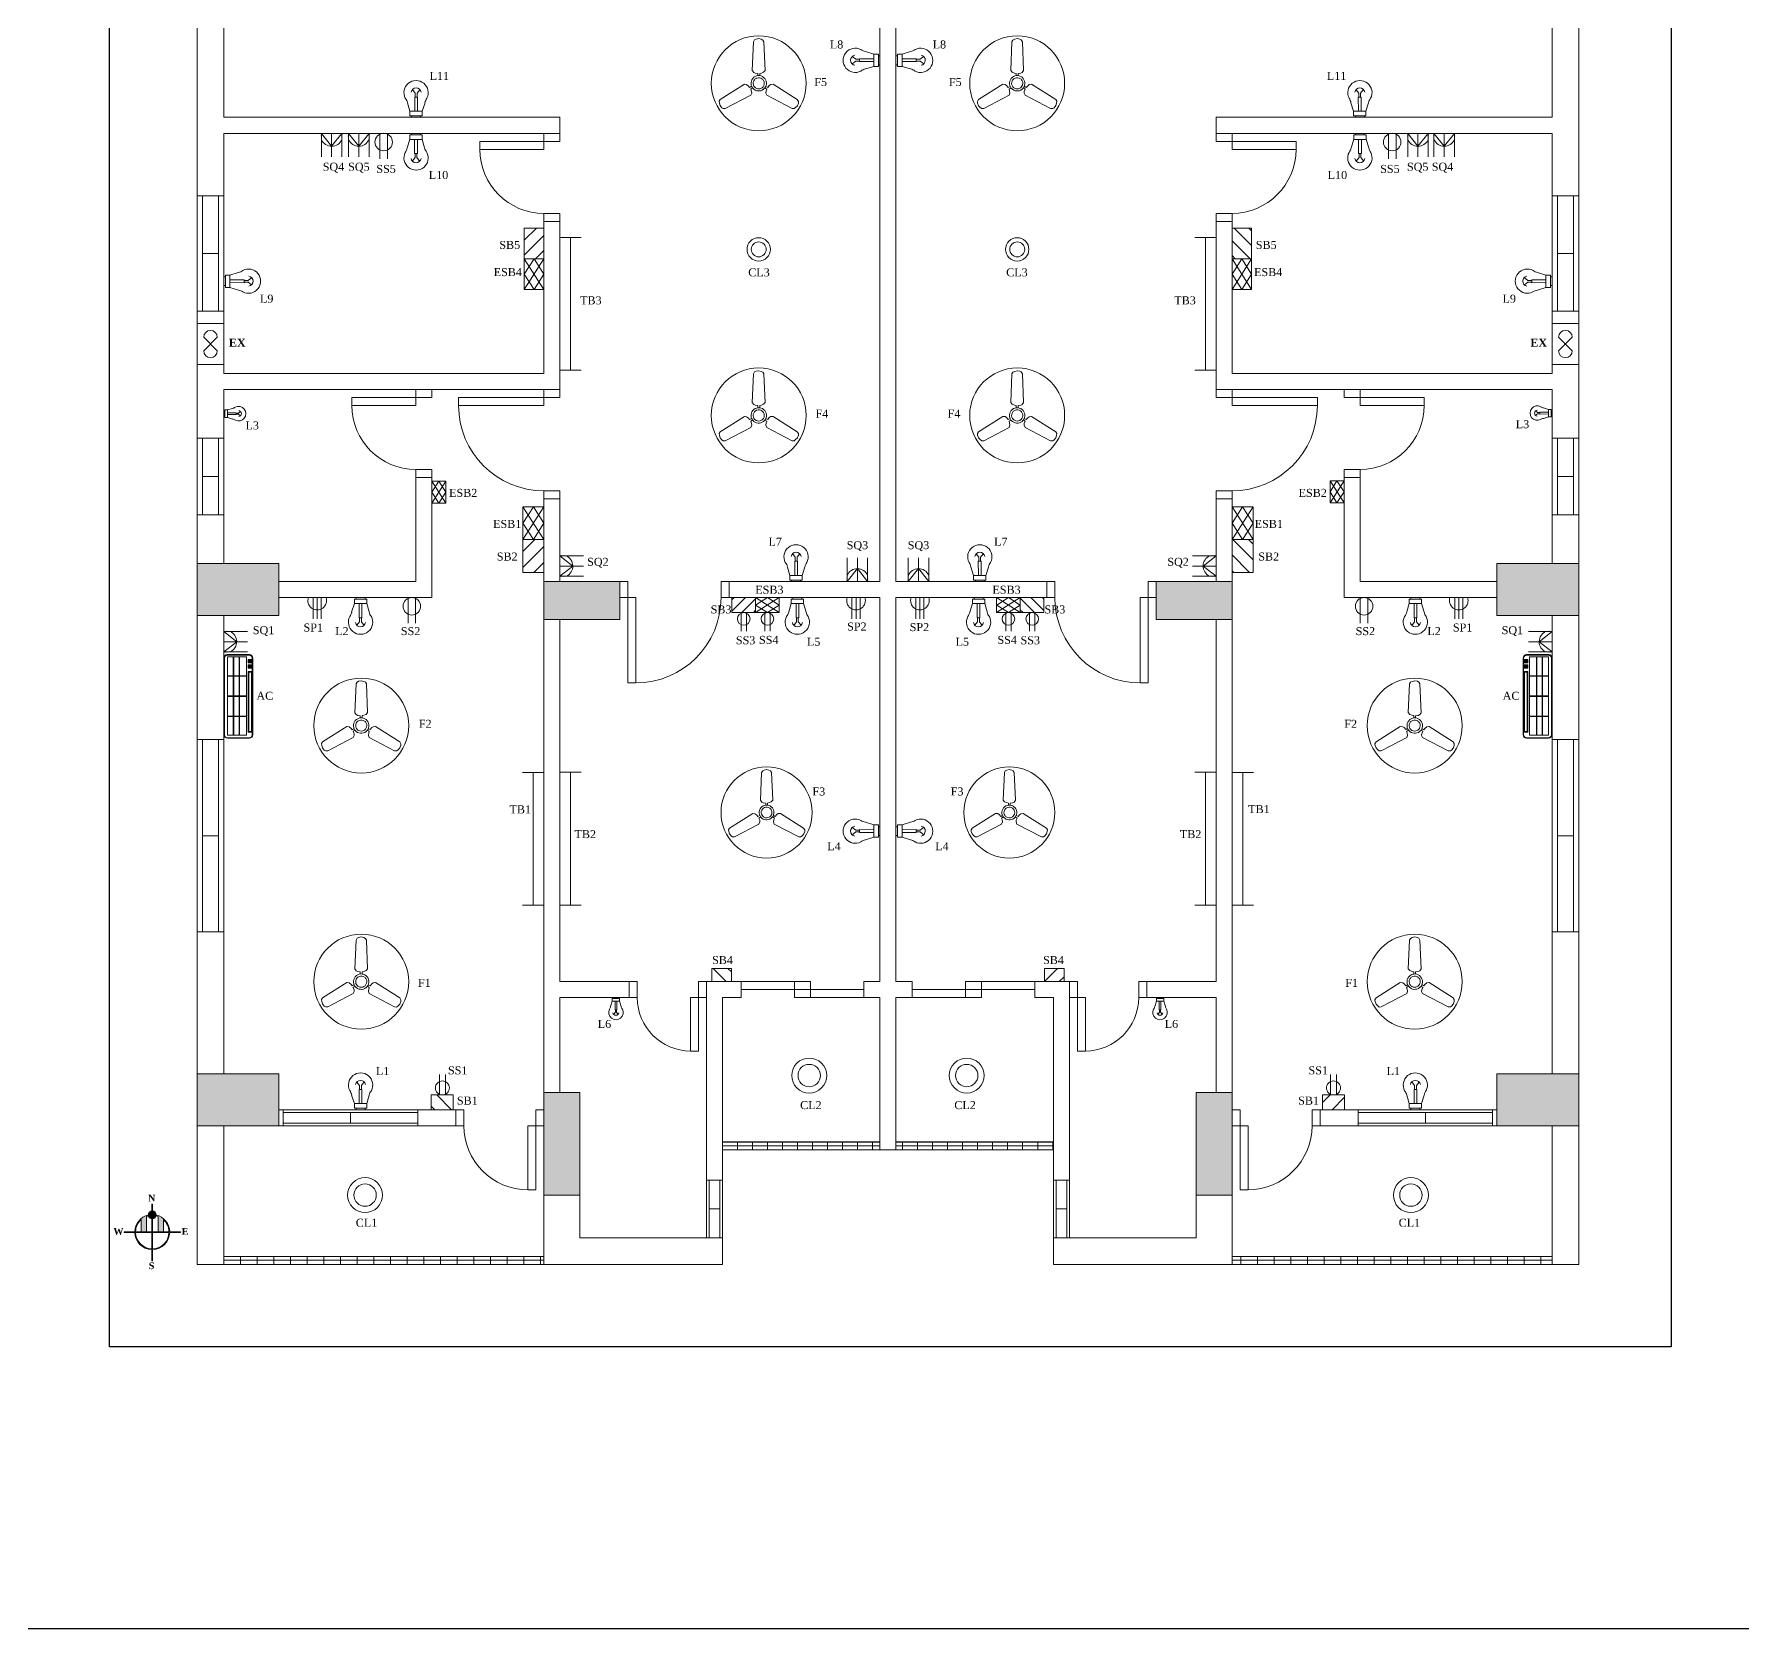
# Model space of a CAD drawing. Header units: inches. Extents: x -5775 to 2930, y 591 to 3437.
# Drawn here: x -4379 to -3738, y 591 to 1189 of the extents above; entities that cross this region are included whole.
import ezdxf

# ---------------------------------------------------------------- set-up
doc = ezdxf.new("R2010")
doc.units = ezdxf.units.IN
doc.header["$LTSCALE"] = 20
doc.header["$MEASUREMENT"] = 0
doc.layers.get('0').update_dxf_attribs({"lineweight": 5})
for name, color, linetype, lineweight in [('apps', 6, 'Continuous', 5), ('Baranda', 251, 'Continuous', 5), ('Door', 32, 'Continuous', 5), ('Feature', 6, 'Continuous', 5), ('Fitting', 6, 'Continuous', 5), ('Pillar', 250, 'Continuous', 5), ('PROJ_NAME', 18, 'Continuous', 5), ('Window', 32, 'Continuous', 5)]:
    doc.layers.add(name, color=color, linetype=linetype, lineweight=lineweight)
doc.layers.add('Box Text', color=25, linetype='Continuous')
doc.layers.add('SpecialText', color=4, linetype='Continuous')
doc.layers.add('Column', color=7, linetype='Continuous', lineweight=13, true_color=0xd5441e)
doc.styles.add('MtXpl_Times_New_Roma', font='timesbd.ttf')
doc.styles.get("Standard").update_dxf_attribs({"font": 'times.ttf', "height": 6})
pattern_1 = [(315, (-205.471, 325.089), (3.977476, 3.977476), [])]

# ---------------------------------------------------------------- blocks, each defined once
blk = doc.blocks.new('Window2')
at = {"layer": 'Window'}
for p, q in [((36, 6), (-36, 6)), ((-36, 6), (-36, 0)), ((36, 5), (-36, 5)), ((-36, 1), (36, 1)), ((-36, 0), (36, 0)), ((0, 1), (0, 5)), ((36, 0), (36, 6))]:
    blk.add_line(p, q, dxfattribs=at)
blk = doc.blocks.new('Window1')
at = {"layer": 'Window'}
for p, q in [((36, 10), (-36, 10)), ((-36, 10), (-36, 0)), ((36, 8), (-36, 8)), ((0, 2), (0, 8)), ((36, 0), (36, 10)), ((-36, 2), (36, 2)), ((-36, 0), (36, 0))]:
    blk.add_line(p, q, dxfattribs=at)
blk = doc.blocks.new('Door1')
at = {"layer": 'Door'}
for points in [[(-6, 6), (-3, 6), (-3, 38), (-6, 38)], [(-41, 0), (-38, 0), (-38, 6), (-41, 6)], [(-3, 0), (0, 0), (0, 6), (-3, 6)]]:
    blk.add_lwpolyline(points, close=True, dxfattribs=at)
blk.add_arc((-6, 6), 32, 90, 180, dxfattribs=at)
blk = doc.blocks.new('Door3')
at = {"layer": 'Door'}
for points in [[(0, -3), (0, 0), (-6, 0), (-6, -3)], [(-6, -6), (-6, -3), (-30, -3), (-30, -6)], [(0, -33), (0, -30), (-6, -30), (-6, -33)]]:
    blk.add_lwpolyline(points, close=True, dxfattribs=at)
blk.add_arc((-6, -6), 24, 180, 270, dxfattribs=at)
blk = doc.blocks.new('Door4')
at = {"layer": 'Door'}
for points in [[(0, -3), (0, 0), (-6, 0), (-6, -3)], [(-26, -6), (-6, -6), (-6, -3), (-26, -3)], [(0, -29), (0, -26), (-6, -26), (-6, -29)]]:
    blk.add_lwpolyline(points, close=True, dxfattribs=at)
blk.add_arc((-6, -6), 20, 180, 270, dxfattribs=at)
blk = doc.blocks.new('Bulb')
at = {"layer": 'Feature'}
for p, q in [((-2.03, -0.08), (-2.64, -0.08)), ((-2.64, -0.08), (-2.64, -1.8)), ((-2.64, -1.8), (1.98, -1.8)), ((-0.85, -1.8), (-0.85, -7.14)), ((0.23, -7.14), (0.19, -1.8)), ((1.98, -0.08), (1.3, -0.08)), ((1.98, -1.8), (1.98, -0.08)), ((-0.65, -8.62), (-1.71, -9.96)), ((-0.85, -7.14), (0.23, -7.14)), ((-0.65, -7.14), (-0.65, -8.62)), ((0.02, -7.14), (0.02, -8.62)), ((0.02, -8.62), (1.03, -9.88))]:
    blk.add_line(p, q, dxfattribs=at)
blk.add_lwpolyline([(-2.03, 0.48), (1.3, 0.48), (1.3, -0.08), (-2.03, -0.08)], close=True, dxfattribs=at)
for centre, radius, start, end in [((-7.1, -4.32), 3.57, 319.3254, 349.89892), ((7.2, -4.26), 4.27, 189.39451, 214.76339), ((-0.36, -8.77), 4.55, 152.26004, 27.13295), ((-0.35, -8.62), 1.9, 189.2667, 350.32038)]:
    blk.add_arc(centre, radius, start, end, dxfattribs=at)
at = {"layer": 'Fitting'}
for p, q in [((-2.64, -1.8), (-3.59, -4.95)), ((1.98, -1.8), (2.99, -4.96))]:
    blk.add_line(p, q, dxfattribs=at)
blk = doc.blocks.new('Tube Light')
at = {"layer": 'Feature'}
for p, q in [((-4, 0), (-8, 0)), ((-8, 0), (0, 0)), ((-4, -26.55), (-4, 0)), ((-4, 0), (-4, -49.79)), ((-4, -49.79), (-8, -49.79)), ((-8, -49.79), (0, -49.79)), ((-7, -49.79), (-7, -49.79))]:
    blk.add_line(p, q, dxfattribs=at)
blk = doc.blocks.new('Lower Socket')
at = {"layer": 'Feature'}
for p, q in [((-10, -2.23), (0.01, -2.23)), ((-5.82, -4.12), (-10, -4.12)), ((-10, -6.01), (0.01, -6.01)), ((0.01, -4.12), (-5.82, -4.12)), ((-1.45, -6.01), (-5.39, -6.01)), ((-1.45, -2.23), (-5.38, -2.23)), ((0.01, 0), (0.01, -8.24))]:
    blk.add_line(p, q, dxfattribs=at)
blk.add_ellipse((-1.45, -4.12), major_axis=(3.09, 3.09), ratio=1, start_param=6.728827, end_param=10.549932, dxfattribs=at)
blk = doc.blocks.new('Switch Board')
at = {"layer": 'Feature'}
h = blk.add_hatch(dxfattribs=at)
h.set_pattern_fill('ANSI31', color=256, scale=45, angle=270, style=0)
h.set_pattern_definition(pattern_1)
h.paths.add_polyline_path([(-10.5, -16.45), (0, -16.45), (0, -7.11), (0, 0), (-10.5, 0)])
for p, q in [((-10.5, -16.45), (-10.5, 0)), ((-10.5, 0), (0, 0)), ((0, 0), (0, -7.11)), ((0, -7.11), (0, -16.45)), ((0, -16.45), (-10.5, -16.45))]:
    blk.add_line(p, q, dxfattribs=at)
blk = doc.blocks.new('Main Distribution Board')
at = {"layer": 'Feature'}
for p, q in [((0, 0), (-10.5, -16.45)), ((-10.5, 0), (0, -16.45))]:
    blk.add_line(p, q, dxfattribs=at)
at = {"layer": 'Fitting'}
for p, q in [((-10.5, -16.45), (-10.5, 0)), ((-10.5, 0), (0, 0)), ((0, 0), (0, -7.11)), ((0, -7.11), (0, -16.45)), ((0, -16.45), (-10.5, -16.45))]:
    blk.add_line(p, q, dxfattribs=at)
blk = doc.blocks.new('Meter Board')
at = {"layer": 'Feature', "color": 5}
blk.add_blockref('Main Distribution Board', (0, 0), dxfattribs=at)
blk = doc.blocks.new('com2')
at = {"layer": 'Feature'}
h = blk.add_hatch(dxfattribs=at)
h.set_pattern_fill('ANSI31', color=256, scale=45, angle=270, style=0)
h.set_pattern_definition(pattern_1)
h.paths.add_polyline_path([(-10.5, -16.45), (0, -16.45), (0, -7.11), (0, 0), (-10.5, 0)])
at = {"layer": 'apps'}
for p, q in [((-10.5, -24.68), (-5.25, -16.45)), ((-5.25, -16.45), (0, -24.68)), ((-5.25, -32.91), (-10.5, -24.68)), ((0, -24.68), (-5.25, -32.91))]:
    blk.add_line(p, q, dxfattribs=at)
at = {"layer": 'Feature'}
for p, q in [((-10.5, -16.45), (-10.5, 0)), ((-10.5, 0), (0, 0)), ((0, 0), (0, -7.11)), ((0, -7.11), (0, -16.45)), ((0, -16.45), (-10.5, -16.45))]:
    blk.add_line(p, q, dxfattribs=at)
at = {"layer": 'Feature', "color": 5}
blk.add_blockref('Meter Board', (0, -16.45), dxfattribs=at)
blk = doc.blocks.new('Combined SBEMSB')
at = {"layer": 'Feature'}
h = blk.add_hatch(dxfattribs=at)
h.set_pattern_fill('ANSI31', color=256, scale=45, angle=270, style=0)
h.set_pattern_definition(pattern_1)
h.paths.add_polyline_path([(-10.5, -16.5), (0, -16.5), (0, -7.1), (0, 0), (-10.5, 0)])
at = {"layer": 'apps'}
for p, q in [((-10.5, -24.7), (-5.3, -16.5)), ((-5.3, -16.5), (0, -24.7)), ((-5.3, -32.9), (-10.5, -24.7)), ((0, -24.7), (-5.3, -32.9))]:
    blk.add_line(p, q, dxfattribs=at)
at = {"layer": 'Feature'}
for p, q in [((-10.5, -16.5), (-10.5, 0)), ((-10.5, 0), (0, 0)), ((0, 0), (0, -7.1)), ((-23.3, -6.3), (-10.9, -6.3)), ((-23.3, -10.1), (-10.9, -10.1)), ((-14.9, -6.3), (-18.8, -6.3)), ((-14.9, -10.1), (-18.8, -10.1)), ((0, -7.1), (0, -16.5)), ((-23.3, -22.8), (-10.9, -22.8)), ((-14.9, -22.8), (-18.8, -22.8)), ((0, -16.5), (-10.5, -16.5)), ((-23.3, -26.6), (-10.9, -26.6)), ((-14.9, -26.6), (-18.8, -26.6))]:
    blk.add_line(p, q, dxfattribs=at)
for centre in [(-14.9, -8.2), (-14.9, -24.7)]:
    blk.add_ellipse(centre, major_axis=(3.09, 3.09), ratio=1, start_param=2.35619449019234, end_param=8.639379797371927, dxfattribs=at)
at = {"layer": 'Feature', "color": 5}
blk.add_blockref('Meter Board', (0, -16.5), dxfattribs=at)
blk = doc.blocks.new('esb')
at = {"layer": 'apps'}
for p, q in [((-10.5, -8.23), (-5.25, 0)), ((-5.25, 0), (0, -8.23)), ((-5.25, -16.45), (-10.5, -8.23)), ((0, -8.23), (-5.25, -16.45))]:
    blk.add_line(p, q, dxfattribs=at)
at = {"layer": 'Feature'}
blk.add_line((0, 0), (-10.5, 0), dxfattribs=at)
at = {"layer": 'Feature', "color": 5}
blk.add_blockref('Meter Board', (0, 0), dxfattribs=at)
blk = doc.blocks.new('2 Pin')
at = {"layer": 'Feature'}
for p, q in [((-12.83, 1.98), (-0.43, 1.98)), ((-4.37, 1.98), (-8.3, 1.98)), ((-12.83, -1.8), (-0.43, -1.8)), ((-4.37, -1.8), (-8.31, -1.8))]:
    blk.add_line(p, q, dxfattribs=at)
blk.add_ellipse((-4.37, 0.08), major_axis=(3.09, 3.09), ratio=1, start_param=2.35619449019234, end_param=8.639379797371927, dxfattribs=at)
blk = doc.blocks.new('Fan')
at = {"layer": 'apps'}
blk.add_circle((0, 0), 17.79, dxfattribs=at)
at = {"layer": 'Feature'}
for p, q in [((-1.94, 15.59), (-2.4, 4.83)), ((-1.53, 16.32), (-1.94, 15.59)), ((-1.01, 16.59), (-1.53, 16.32)), ((0, 16.75), (-1.01, 16.59)), ((0.92, 16.52), (0, 16.75)), ((1.59, 16.23), (0.92, 16.52)), ((1.95, 15.59), (1.59, 16.23)), ((2.39, 4.84), (1.95, 15.59)), ((-2.4, 4.83), (-1.88, 4.1)), ((-1.88, 4.1), (-1.31, 3.82)), ((-1.31, 3.82), (-0.36, 3.69)), ((-0.36, 3.69), (-0.35, 2.87)), ((0.37, 3.71), (0.98, 3.86)), ((0.37, 2.87), (0.37, 3.71)), ((0.98, 3.86), (1.83, 4.18)), ((1.83, 4.18), (2.39, 4.84)), ((-14.48, -6.11), (-14.85, -6.74)), ((-5.38, -0.35), (-14.48, -6.11)), ((-12.53, -9.47), (-2.99, -4.5)), ((-4.53, -0.5), (-5.38, -0.35)), ((-3.83, -1.08), (-4.53, -0.5)), ((-3.4, -1.54), (-3.83, -1.08)), ((-2.67, -1.11), (-3.4, -1.54)), ((-3.02, -2.16), (-2.31, -1.73)), ((-2.65, -3.04), (-3.02, -2.16)), ((-2.99, -4.5), (-2.61, -3.68)), ((-2.61, -3.68), (-2.65, -3.04)), ((2.3, -1.75), (3.03, -2.18)), ((3.38, -1.53), (2.66, -1.13)), ((2.85, -2.77), (2.7, -3.68)), ((2.7, -3.68), (3, -4.49)), ((3.03, -2.18), (2.85, -2.77)), ((3, -4.49), (12.53, -9.49)), ((3.96, -0.77), (3.38, -1.53)), ((4.49, -0.42), (3.96, -0.77)), ((5.39, -0.34), (4.49, -0.42)), ((14.47, -6.11), (5.39, -0.34)), ((14.9, -6.83), (14.47, -6.11)), ((-14.85, -6.74), (-14.76, -7.47)), ((-14.76, -7.47), (-14.51, -8.37)), ((-14.51, -8.37), (-13.86, -9.17)), ((-13.86, -9.17), (-13.37, -9.49)), ((-13.37, -9.49), (-12.53, -9.47)), ((12.53, -9.49), (13.26, -9.5)), ((13.26, -9.5), (13.85, -9.05)), ((13.85, -9.05), (14.5, -8.38)), ((14.5, -8.38), (14.87, -7.42)), ((14.87, -7.42), (14.9, -6.83))]:
    blk.add_line(p, q, dxfattribs=at)
blk.add_ellipse((0, 0), major_axis=(-2.25, -1.81), ratio=1, start_param=0.1099272146712063, end_param=6.393112521850792, dxfattribs=at)
blk.add_open_spline([(-1.48, -1.48), (-1.33, -1.62), (-1.16, -1.75), (-0.67, -2.01), (-0.32, -2.09), (0.38, -2.08), (0.73, -1.99), (1.33, -1.65), (1.59, -1.4), (1.96, -0.8), (2.07, -0.46), (2.1, 0.24), (2.03, 0.59), (1.73, 1.22), (1.5, 1.49), (0.93, 1.9), (0.6, 2.03), (-0.09, 2.12), (-0.45, 2.07), (-1.1, 1.81), (-1.39, 1.6), (-1.83, 1.06), (-1.99, 0.73), (-2.12, 0.05), (-2.09, -0.31), (-1.89, -0.96), (-1.71, -1.25), (-1.48, -1.48)], degree=3, knots=[0.109927, 0.109927, 0.109927, 0.109927, 0.4073, 0.4073, 0.908424, 0.908424, 1.409547, 1.409547, 1.91067, 1.91067, 2.411794, 2.411794, 2.912917, 2.912917, 3.414041, 3.414041, 3.915164, 3.915164, 4.416287, 4.416287, 4.917411, 4.917411, 5.418534, 5.418534, 5.919658, 5.919658, 6.393113, 6.393113, 6.393113, 6.393113], dxfattribs=at)
blk = doc.blocks.new('AC')
at = {"layer": 'Feature'}
for p, q in [((0, 38.38), (0, 0)), ((0.26, 0.12), (0.26, 38.26)), ((12.83, 40.09), (1.66, 40.09)), ((1.83, 39.83), (12.66, 39.83)), ((1.83, 38.96), (1.83, -0.26)), ((11.28, 38.96), (1.83, 38.96)), ((4.73, 29.47), (4.73, 38.96)), ((4.93, 29.47), (4.93, 38.96)), ((7.59, 29.47), (7.59, 38.96)), ((7.79, 29.47), (7.79, 38.96)), ((11.28, -0.26), (11.28, 38.96)), ((13.91, 37.68), (12.21, 37.68)), ((12.21, 37.68), (12.21, 35.97)), ((12.21, 35.97), (13.91, 35.97)), ((13.91, 35.04), (12.21, 35.04)), ((12.21, 35.04), (12.21, 33.33)), ((13.71, 37.52), (12.36, 36.18)), ((13.52, 37.52), (12.36, 36.36)), ((13.34, 37.52), (12.36, 36.55)), ((13.15, 37.52), (12.36, 36.73)), ((12.97, 37.52), (12.36, 36.92)), ((12.79, 37.52), (12.36, 37.1)), ((12.6, 37.52), (12.36, 37.29)), ((12.42, 37.52), (12.36, 37.47)), ((13.76, 37.52), (12.36, 37.52)), ((12.36, 37.52), (12.36, 36.13)), ((13.62, 36.13), (12.36, 37.38)), ((13.43, 36.13), (12.36, 37.2)), ((13.25, 36.13), (12.36, 37.01)), ((13.06, 36.13), (12.36, 36.83)), ((12.88, 36.13), (12.36, 36.64)), ((12.69, 36.13), (12.36, 36.46)), ((12.51, 36.13), (12.36, 36.27)), ((12.36, 36.13), (13.76, 36.13)), ((13.76, 34.88), (12.36, 34.88)), ((12.36, 34.88), (12.36, 33.49)), ((13.71, 34.88), (12.36, 33.54)), ((13.52, 34.88), (12.36, 33.72)), ((13.34, 34.88), (12.36, 33.9)), ((13.15, 34.88), (12.36, 34.09)), ((12.97, 34.88), (12.36, 34.27)), ((12.79, 34.88), (12.36, 34.46)), ((12.6, 34.88), (12.36, 34.64)), ((12.42, 34.88), (12.36, 34.83)), ((13.62, 33.49), (12.36, 34.74)), ((13.43, 33.49), (12.36, 34.56)), ((13.25, 33.49), (12.36, 34.37)), ((13.06, 33.49), (12.36, 34.19)), ((13.76, 36.18), (12.41, 37.52)), ((13.76, 33.53), (12.41, 34.88)), ((13.76, 37.38), (12.5, 36.13)), ((13.76, 34.74), (12.5, 33.49)), ((13.76, 36.36), (12.6, 37.52)), ((13.76, 33.72), (12.6, 34.88)), ((13.76, 37.2), (12.69, 36.13)), ((13.76, 34.56), (12.69, 33.49)), ((13.76, 36.55), (12.78, 37.52)), ((13.76, 33.9), (12.78, 34.88)), ((13.76, 37.01), (12.87, 36.13)), ((13.76, 34.37), (12.87, 33.49)), ((13.76, 36.73), (12.96, 37.52)), ((13.76, 34.09), (12.96, 34.88)), ((13.76, 36.83), (13.06, 36.13)), ((13.76, 34.19), (13.06, 33.49)), ((13.76, 36.92), (13.15, 37.52)), ((13.76, 34.27), (13.15, 34.88)), ((13.76, 36.64), (13.24, 36.13)), ((13.76, 37.1), (13.33, 37.52)), ((13.76, 34.46), (13.33, 34.88)), ((13.76, 36.46), (13.43, 36.13)), ((13.76, 37.28), (13.52, 37.52)), ((13.76, 34.64), (13.52, 34.88)), ((13.76, 36.27), (13.61, 36.13)), ((13.76, 37.47), (13.7, 37.52)), ((13.76, 34.83), (13.7, 34.88)), ((13.76, 36.13), (13.76, 37.52)), ((13.76, 33.49), (13.76, 34.88)), ((13.91, 35.97), (13.91, 37.68)), ((13.91, 33.33), (13.91, 35.04)), ((14.22, 0.12), (14.22, 38.26)), ((14.49, 38.38), (14.49, 0)), ((11.28, 29.47), (1.83, 29.47)), ((1.83, 29.22), (11.28, 29.22)), ((4.73, 19.47), (4.73, 29.22)), ((4.93, 19.47), (4.93, 29.22)), ((7.59, 19.47), (7.59, 29.22)), ((7.79, 19.47), (7.79, 29.22)), ((12.17, 31.62), (12.17, 1.3)), ((13.86, 31.62), (12.17, 31.62)), ((13.86, 31.3), (12.17, 31.3)), ((12.21, 33.33), (13.91, 33.33)), ((12.88, 33.49), (12.36, 34)), ((12.69, 33.49), (12.36, 33.82)), ((12.51, 33.49), (12.36, 33.63)), ((12.36, 33.49), (13.76, 33.49)), ((12.53, 1.3), (12.53, 31.62)), ((13.76, 34), (13.24, 33.49)), ((13.76, 33.82), (13.43, 33.49)), ((13.76, 33.63), (13.61, 33.49)), ((13.86, 1.3), (13.86, 31.62)), ((11.28, 19.47), (1.83, 19.47)), ((1.83, 19.22), (11.28, 19.22)), ((4.73, 9.39), (4.73, 19.22)), ((4.93, 9.39), (4.93, 19.22)), ((7.59, 9.39), (7.59, 19.22)), ((7.79, 9.39), (7.79, 19.22)), ((11.28, 9.39), (1.83, 9.39)), ((1.83, 9.14), (11.28, 9.14)), ((4.73, -0.26), (4.73, 9.14)), ((4.93, -0.26), (4.93, 9.14)), ((7.59, -0.26), (7.59, 9.14)), ((7.79, -0.26), (7.79, 9.14)), ((13.86, 1.59), (12.17, 1.59)), ((12.17, 1.3), (13.86, 1.3)), ((1.77, -1.71), (12.83, -1.71)), ((1.83, -0.26), (11.28, -0.26)), ((1.83, -1.45), (12.66, -1.45))]:
    blk.add_line(p, q, dxfattribs=at)
for centre, radius, start, end in [((1.83, 38.26), 1.83, 95.33678, 176.28549), ((1.83, 38.26), 1.57, 90, 180), ((12.66, 38.26), 1.57, 0, 90), ((12.66, 38.26), 1.83, 3.71451, 84.66322), ((1.83, 0.12), 1.83, 183.71451, 268.10887), ((1.83, 0.12), 1.57, 180, 270), ((12.66, 0.12), 1.57, 270, 0), ((12.66, 0.12), 1.83, 271.89113, 356.28549)]:
    blk.add_arc(centre, radius, start, end, dxfattribs=at)
blk = doc.blocks.new('Exhaust Fan')
at = {"layer": 'apps'}
for p, q in [((0, -7.65), (0, 7.65)), ((0, 7.65), (10, 7.65)), ((10, 7.65), (10, -7.65)), ((7.55, 2.55), (2.45, -2.55)), ((2.45, 2.55), (7.55, -2.55)), ((10, -7.65), (0, -7.65))]:
    blk.add_line(p, q, dxfattribs=at)
for centre, start, end in [((5, 2.55), 0, 180), ((5, -2.55), 180, 0)]:
    blk.add_arc(centre, 2.55, start, end, dxfattribs=at)
blk = doc.blocks.new('Q')
at = {"layer": 'apps'}
h = blk.add_hatch(color=256, dxfattribs=at)
edge = h.paths.add_edge_path()
edge.add_line((-3.19, 0), (-3.47, 0))
edge.add_ellipse((-0.02, -0.53), major_axis=(-2.47, 2.47), ratio=1, start_angle=396.2697, end_angle=429.8093)
edge.add_line((-3.19, -2), (-3.19, 0))
edge = h.paths.add_edge_path()
edge.add_ellipse((-0.02, -0.53), major_axis=(-2.47, 2.47), ratio=1, start_angle=561.4193, end_angle=593.8721)
edge.add_line((3.44, 0.01), (3.19, 0.01))
edge.add_line((3.19, 0.01), (3.19, -1.93))
blk.add_line((-3.19, 0), (3.19, 0), dxfattribs=at)
at = {"layer": 'Feature'}
for p, q in [((-0.02, -4.03), (3.19, 0)), ((3.19, -7.37), (3.19, 0)), ((-3.19, -7.37), (-3.19, 0)), ((-3.19, 0), (-0.02, -4.03)), ((-0.02, 0), (-0.02, -4.03)), ((-0.02, -4.03), (-0.02, -7.37))]:
    blk.add_line(p, q, dxfattribs=at)
blk.add_ellipse((-0.02, -0.53), major_axis=(-2.47, 2.47), ratio=1, start_param=7.501587, end_param=9.798615, dxfattribs=at)
blk = doc.blocks.new('Celling Fan')
at = {"layer": 'Feature', "lineweight": 5}
blk.add_ellipse((0, 0), major_axis=(3.09, 3.09), ratio=1, start_param=2.35619449019234, end_param=8.639379797371927, dxfattribs=at)
at = {"layer": 'Fitting'}
blk.add_circle((0, 0), 2.8, dxfattribs=at)
blk = doc.blocks.new('E Switch Board')
at = {"layer": 'apps'}
for p, q in [((-10.5, -8.2), (-5.3, 0)), ((-5.3, 0), (0, -8.2)), ((-5.3, -16.5), (-10.5, -8.2)), ((0, -8.2), (-5.3, -16.5))]:
    blk.add_line(p, q, dxfattribs=at)
at = {"layer": 'Feature', "color": 5}
blk.add_blockref('Meter Board', (0, 0), dxfattribs=at)
blk = doc.blocks.new('NEWS')
at = {"layer": 'Column'}
h = blk.add_hatch(color=256, dxfattribs=at)
h.dxf.hatch_style = 1
h.paths.add_polyline_path([(52.9, 32.7), (52.9, 52.9), (51.5, 52.9), (51.5, 32.7, 0.342561), (20.4, 7.4, -0.047309), (21.8, 7.3, -0.032129), (23, 11.1), (51.5, 11.1), (51.5, 20.9), (28.9, 20.9, -0.207478), (51.5, 31.3), (51.5, 0.7), (27.6, 0.7, -0.047874), (27.7, -0.7), (51.5, -0.7), (51.5, -31.3, -0.207478), (28.9, -20.9), (51.5, -20.9), (51.5, -11.1), (23, -11.1, -0.032039), (21.8, -7.3, -0.047309), (20.4, -7.4, 0.34246), (51.5, -32.7), (51.5, -52.9), (52.9, -52.9), (52.9, -32.7, 0.401769), (85, -0.7), (105.9, -0.7), (105.9, 0.7), (85, 0.7, 0.401769)])
h.paths.add_polyline_path([(52.9, -31.3), (52.9, -0.7), (83.6, -0.7, -0.401217)], flags=16)
h.paths.add_polyline_path([(52.9, 0.7), (52.9, 31.3, -0.401217), (83.6, 0.7)], flags=16)
h.paths.add_polyline_path([(0, 0.7), (0, -0.7), (12.8, -0.7, -0.047397), (12.8, 0.7)])
at = {"layer": 'PROJ_NAME'}
h = blk.add_hatch(color=256, dxfattribs=at)
h.dxf.hatch_style = 1
h.paths.add_polyline_path([(20.2, 7.4, 1), (20.2, -7.4, 1)])
at = {"layer": 'Column'}
for p, q in [((51.5, 32.7), (51.5, 52.9)), ((51.5, 52.9), (52.9, 52.9)), ((52.9, 52.9), (52.9, 32.7)), ((0, -0.7), (0, 0.7)), ((12.8, 0.7), (0, 0.7)), ((51.5, 11.1), (23, 11.1)), ((51.5, 0.7), (27.6, 0.7)), ((51.5, 20.9), (28.9, 20.9)), ((51.5, 0.7), (51.5, 31.3)), ((52.9, 31.3), (52.9, 0.7)), ((52.9, 0.7), (83.6, 0.7)), ((85, 0.7), (105.9, 0.7)), ((105.9, 0.7), (105.9, -0.7)), ((12.8, -0.7), (0, -0.7)), ((51.5, -11.1), (23, -11.1)), ((51.5, -0.7), (27.7, -0.7)), ((51.5, -20.9), (28.9, -20.9)), ((51.5, -31.3), (51.5, -0.7)), ((52.9, -0.7), (52.9, -31.3)), ((83.6, -0.7), (52.9, -0.7)), ((105.9, -0.7), (85, -0.7)), ((51.5, -52.9), (51.5, -32.7)), ((52.9, -52.9), (51.5, -52.9)), ((52.9, -32.7), (52.9, -52.9))]:
    blk.add_line(p, q, dxfattribs=at)
blk.add_circle((20.2, 0), 7.44, dxfattribs=at)
for radius, start, end in [(32.7, 91.2225, 166.8603), (32.7, 1.2225, 88.7775), (31.3, 159.2056, 166.5665), (31.3, 91.277, 138.1623), (31.3, 1.277, 88.723), (32.7, 193.1603, 268.7775), (31.3, 193.4541, 200.7944), (31.3, 221.8377, 268.723), (32.7, 271.2225, 358.7775), (31.3, 271.277, 358.723)]:
    blk.add_arc((52.2, 0), radius, start, end, dxfattribs=at)
at = {"layer": 'PROJ_NAME', "color": 152, "true_color": 0x2776bb, "style": 'MtXpl_Times_New_Roma'}
for s, p in [('E', (57.3, 55.1)), ('N', (-5.1, -7.9)), ('S', (121.7, -6.6)), ('W', (57.3, -72.9))]:
    blk.add_text(s, height=12.6, rotation=90, dxfattribs=at).set_placement(p)

msp = doc.modelspace()

# ---------------------------------------------------------------- hatches: boundary and pattern name
at = {"layer": 'Baranda'}
h = msp.add_hatch(dxfattribs=at)
h.set_pattern_fill('GRATE', color=256, scale=45, style=0)
h.set_pattern_definition([(360, (-4120.4333, 770.861), (3e-16, 1.40625), []), (90, (-4120.4333, 770.861), (-5.625, 2e-15), [])])
h.paths.add_polyline_path([(-3996.43, 773.86), (-4055.43, 773.86), (-4055.43, 770.86), (-3996.43, 770.86)])
h.paths.add_polyline_path([(-4061.43, 773.86), (-4120.43, 773.86), (-4120.43, 770.86), (-4061.43, 770.86)])
h = msp.add_hatch(dxfattribs=at)
h.set_pattern_fill('GRATE', color=256, scale=50, style=0)
h.set_pattern_definition([(360, (-4307.4333, 727.861), (4e-16, 1.5625), []), (90, (-4307.4333, 727.861), (-6.25, 2e-15), [])])
h.paths.add_polyline_path([(-4187.43, 727.86), (-4187.43, 730.86), (-4307.43, 730.86), (-4307.43, 727.86)])
h.paths.add_polyline_path([(-3809.43, 727.86), (-3809.43, 730.86), (-3929.43, 730.86), (-3929.43, 727.86)])
at = {"layer": 'Pillar'}
h = msp.add_hatch(dxfattribs=at)
h.set_pattern_fill('AR-SAND', color=256, style=0)
h.set_pattern_definition([(37.5, (-4317.4333, 753.861), (-0.0629934, 1.9268238), [0, -1.52, 0, -1.7, 0, -1.625]), (7.5, (-4317.4333, 753.861), (1.769777, 2.822146), [0, -0.82, 0, -1.37, 0, -0.525]), (327.5, (-4318.6633, 753.861), (3.114142, 0.005659), [0, -0.5, 0, -1.8, 0, -2.35]), (317.5, (-4318.6633, 753.861), (3.006127, 0.8776756), [0, -0.25, 0, -1.18, 0, -1.35])])
h.paths.add_polyline_path([(-3799.43, 799.3), (-3830.09, 799.3), (-3830.09, 779.86), (-3799.43, 779.86)])
h.paths.add_polyline_path([(-3799.43, 990.59), (-3830.09, 990.59), (-3830.09, 971.15), (-3799.43, 971.15)])
h.paths.add_polyline_path([(-3929.43, 792.34), (-3942.88, 792.34), (-3942.88, 753.86), (-3929.43, 753.86)])
h.paths.add_polyline_path([(-3929.43, 983.86), (-3957.85, 983.86), (-3957.85, 977.86), (-3957.85, 969.64), (-3929.43, 969.64)])
h.paths.add_polyline_path([(-3799.43, 1333.03), (-3809.43, 1333.03), (-3816.22, 1333.03), (-3816.22, 1307.86), (-3799.43, 1307.86)])
h.paths.add_polyline_path([(-3945.58, 1341.09), (-3959.43, 1341.09), (-3959.43, 1313.86), (-3959.43, 1307.86), (-3953.43, 1307.86), (-3945.58, 1307.86)])
h.paths.add_polyline_path([(-4157.43, 1497.86), (-4168.89, 1497.86), (-4168.89, 1487.86), (-4157.43, 1487.86)])
h.paths.add_polyline_path([(-4300.64, 1333.03), (-4317.43, 1333.03), (-4317.43, 1307.86), (-4300.64, 1307.86)])
h.paths.add_polyline_path([(-4157.43, 1341.09), (-4171.28, 1341.09), (-4171.28, 1307.86), (-4163.43, 1307.86), (-4157.43, 1307.86), (-4157.43, 1313.86)])
h.paths.add_polyline_path([(-4286.78, 990.59), (-4317.43, 990.59), (-4317.43, 971.15), (-4286.78, 971.15)])
h.paths.add_polyline_path([(-4159.01, 983.86), (-4187.43, 983.86), (-4187.43, 969.64), (-4159.01, 969.64)])
h.paths.add_polyline_path([(-4286.78, 799.3), (-4317.43, 799.3), (-4317.43, 779.86), (-4286.78, 779.86)])
h.paths.add_polyline_path([(-4173.98, 792.34), (-4187.43, 792.34), (-4187.43, 753.86), (-4173.98, 753.86)])

# ---------------------------------------------------------------- linework, layer by layer
for p, q in [((-4317.43, 1478.42), (-4317.43, 727.86)), ((-3799.43, 1478.42), (-3799.43, 727.86)), ((-4307.43, 1307.86), (-4307.43, 1157.86)), ((-3809.43, 1307.86), (-3809.43, 1157.86)), ((-4061.43, 1232.86), (-4061.43, 983.86)), ((-4055.43, 1232.86), (-4055.43, 983.86)), ((-4307.43, 1157.86), (-4181.43, 1157.86)), ((-4181.43, 1157.86), (-4181.43, 1148.86)), ((-3935.43, 1157.86), (-3935.43, 1148.86)), ((-3809.43, 1157.86), (-3935.43, 1157.86)), ((-4307.43, 1151.86), (-4307.43, 1061.86)), ((-4307.43, 1151.86), (-4187.43, 1151.86)), ((-4187.43, 1151.86), (-4187.43, 1145.86)), ((-3929.43, 1151.86), (-3929.43, 1145.86)), ((-3809.43, 1151.86), (-3929.43, 1151.86)), ((-3809.43, 1151.86), (-3809.43, 1061.86)), ((-4187.43, 1121.86), (-4187.43, 1061.86)), ((-4181.43, 1121.86), (-4181.43, 1052.86)), ((-3935.43, 1121.86), (-3935.43, 1052.86)), ((-3929.43, 1121.86), (-3929.43, 1061.86)), ((-4307.43, 1061.86), (-4187.43, 1061.86)), ((-3809.43, 1061.86), (-3929.43, 1061.86)), ((-4307.43, 1055.86), (-4307.43, 990.59)), ((-4307.43, 1055.86), (-4235.43, 1055.86)), ((-4235.43, 1049.86), (-4235.43, 1055.86)), ((-4229.43, 1055.86), (-4187.43, 1055.86)), ((-4229.43, 1052.86), (-4229.43, 1055.86)), ((-4187.43, 1055.86), (-4187.43, 1049.86)), ((-3929.43, 1055.86), (-3929.43, 1049.86)), ((-3887.43, 1055.86), (-3929.43, 1055.86)), ((-3887.43, 1052.86), (-3887.43, 1055.86)), ((-3809.43, 1055.86), (-3881.43, 1055.86)), ((-3881.43, 1049.86), (-3881.43, 1055.86)), ((-3809.43, 1055.86), (-3809.43, 990.59)), ((-4235.43, 983.86), (-4235.43, 1025.86)), ((-4229.43, 977.86), (-4229.43, 1025.86)), ((-3887.43, 977.86), (-3887.43, 1025.86)), ((-3881.43, 983.86), (-3881.43, 1025.86)), ((-4187.43, 1017.86), (-4187.43, 977.86)), ((-4181.43, 1017.86), (-4181.43, 983.86)), ((-3935.43, 1017.86), (-3935.43, 983.86)), ((-3929.43, 1017.86), (-3929.43, 977.86)), ((-4286.78, 983.86), (-4235.43, 983.86)), ((-4181.43, 983.86), (-4156.01, 983.86)), ((-4121.01, 983.86), (-4061.43, 983.86)), ((-3995.85, 983.86), (-4055.43, 983.86)), ((-3935.43, 983.86), (-3960.85, 983.86)), ((-3830.09, 983.86), (-3881.43, 983.86)), ((-4286.78, 977.86), (-4229.43, 977.86)), ((-4187.43, 977.86), (-4187.43, 976.86)), ((-4187.43, 977.86), (-4187.43, 785.86)), ((-4159.01, 977.86), (-4153.01, 977.86)), ((-4121.01, 977.86), (-4061.43, 977.86)), ((-4061.43, 977.86), (-4061.43, 976.86)), ((-4061.43, 977.86), (-4061.43, 833.86)), ((-3995.85, 977.86), (-4055.43, 977.86)), ((-4055.43, 977.86), (-4055.43, 976.86)), ((-4055.43, 977.86), (-4055.43, 833.86)), ((-3957.85, 977.86), (-3963.85, 977.86)), ((-3929.43, 977.86), (-3929.43, 976.86)), ((-3929.43, 977.86), (-3929.43, 785.86)), ((-3830.09, 977.86), (-3887.43, 977.86)), ((-4307.43, 971.15), (-4307.43, 799.3)), ((-4181.43, 969.64), (-4181.43, 833.86)), ((-3935.43, 969.64), (-3935.43, 833.86)), ((-3809.43, 971.15), (-3809.43, 799.3)), ((-4152.43, 833.86), (-4181.43, 833.86)), ((-4126.43, 833.86), (-4129.43, 833.86)), ((-4126.43, 833.86), (-4113.45, 833.86)), ((-4067.54, 833.86), (-4061.43, 833.86)), ((-4049.32, 833.86), (-4055.43, 833.86)), ((-3990.43, 833.86), (-4003.41, 833.86)), ((-3990.43, 833.86), (-3987.43, 833.86)), ((-3964.43, 833.86), (-3935.43, 833.86)), ((-4181.43, 827.86), (-4152.43, 827.86)), ((-4181.43, 827.86), (-4181.43, 792.34)), ((-4132.43, 827.86), (-4126.43, 827.86)), ((-4126.43, 827.86), (-4126.43, 737.86)), ((-4120.43, 827.86), (-4113.45, 827.86)), ((-4120.43, 827.86), (-4120.43, 770.86)), ((-4067.54, 827.86), (-4061.43, 827.86)), ((-4061.43, 827.86), (-4061.43, 770.86)), ((-4049.32, 827.86), (-4055.43, 827.86)), ((-4055.43, 827.86), (-4055.43, 770.86)), ((-3996.43, 827.86), (-4003.41, 827.86)), ((-3996.43, 827.86), (-3996.43, 770.86)), ((-3984.43, 827.86), (-3990.43, 827.86)), ((-3990.43, 827.86), (-3990.43, 737.86)), ((-3935.43, 827.86), (-3964.43, 827.86)), ((-3935.43, 827.86), (-3935.43, 792.34)), ((-4181.43, 820.86), (-4181.43, 792.34)), ((-3935.43, 820.86), (-3935.43, 792.34)), ((-4286.78, 785.86), (-4217.43, 785.86)), ((-4190.43, 785.86), (-4187.43, 785.86)), ((-3926.43, 785.86), (-3929.43, 785.86)), ((-3830.09, 785.86), (-3899.43, 785.86)), ((-4307.43, 779.86), (-4217.43, 779.86)), ((-4307.43, 779.86), (-4307.43, 727.86)), ((-4193.43, 779.86), (-4187.43, 779.86)), ((-4187.43, 779.86), (-4187.43, 727.86)), ((-3923.43, 779.86), (-3929.43, 779.86)), ((-3929.43, 779.86), (-3929.43, 727.86)), ((-3809.43, 779.86), (-3899.43, 779.86)), ((-3809.43, 779.86), (-3809.43, 727.86)), ((-4120.43, 770.86), (-4120.43, 727.86)), ((-4061.43, 770.86), (-4055.43, 770.86)), ((-3996.43, 770.86), (-3996.43, 727.86)), ((-4187.43, 753.86), (-4177.43, 753.86)), ((-4173.98, 753.86), (-4173.98, 737.86)), ((-3942.88, 753.86), (-3942.88, 737.86)), ((-3929.43, 753.86), (-3939.43, 753.86)), ((-4173.98, 737.86), (-4126.43, 737.86)), ((-3942.88, 737.86), (-3990.43, 737.86)), ((-4317.43, 727.86), (-4307.43, 727.86)), ((-4187.43, 727.86), (-4120.43, 727.86)), ((-3929.43, 727.86), (-3996.43, 727.86)), ((-3809.43, 727.86), (-3799.43, 727.86))]:
    msp.add_line(p, q)
at = {"layer": 'Baranda'}
for p, q in [((-4120.43, 773.86), (-4061.43, 773.86)), ((-4061.43, 770.86), (-4120.43, 770.86)), ((-4055.43, 773.86), (-3996.43, 773.86)), ((-4055.43, 770.86), (-3996.43, 770.86)), ((-4307.43, 730.86), (-4187.43, 730.86)), ((-3809.43, 730.86), (-3929.43, 730.86)), ((-4307.43, 727.86), (-4187.43, 727.86)), ((-3929.43, 727.86), (-3809.43, 727.86))]:
    msp.add_line(p, q, dxfattribs=at)
at = {"layer": 'Box Text'}
msp.add_lwpolyline([(-4350.3, 1567.77), (-3764.76, 1567.77), (-3764.76, 696.94), (-4350.3, 696.94)], close=True, dxfattribs=at)
at = {"layer": 'Door'}
for p, q in [((-4113.45, 827.86), (-4113.45, 833.86)), ((-4113.45, 833.86), (-4087.5, 833.86)), ((-4093.5, 833.86), (-4093.5, 827.86)), ((-4087.5, 833.86), (-4087.5, 827.86)), ((-4067.54, 827.86), (-4067.54, 833.86)), ((-4049.32, 827.86), (-4049.32, 833.86)), ((-4003.41, 833.86), (-4029.37, 833.86)), ((-4029.37, 833.86), (-4029.37, 827.86)), ((-4023.37, 833.86), (-4023.37, 827.86)), ((-4003.41, 827.86), (-4003.41, 833.86)), ((-4113.45, 830.86), (-4067.54, 830.86)), ((-4093.5, 827.86), (-4067.54, 827.86)), ((-4003.41, 830.86), (-4049.32, 830.86)), ((-4023.37, 827.86), (-4049.32, 827.86))]:
    msp.add_line(p, q, dxfattribs=at)
at = {"layer": 'Pillar'}
for p, q in [((-4317.43, 971.15), (-4317.43, 990.59)), ((-4317.43, 990.59), (-4286.78, 990.59)), ((-4286.78, 990.59), (-4286.78, 971.15)), ((-3799.43, 990.59), (-3830.09, 990.59)), ((-3830.09, 990.59), (-3830.09, 971.15)), ((-3799.43, 971.15), (-3799.43, 990.59)), ((-4187.43, 983.86), (-4159.01, 983.86)), ((-4187.43, 969.64), (-4187.43, 983.86)), ((-4159.01, 983.86), (-4159.01, 969.64)), ((-3929.43, 983.86), (-3957.85, 983.86)), ((-3957.85, 983.86), (-3957.85, 969.64)), ((-3929.43, 969.64), (-3929.43, 983.86)), ((-4286.78, 971.15), (-4317.43, 971.15)), ((-4159.01, 969.64), (-4187.43, 969.64)), ((-3957.85, 969.64), (-3929.43, 969.64)), ((-3830.09, 971.15), (-3799.43, 971.15)), ((-4317.43, 779.86), (-4317.43, 799.3)), ((-4317.43, 799.3), (-4286.78, 799.3)), ((-4286.78, 799.3), (-4286.78, 779.86)), ((-3799.43, 799.3), (-3830.09, 799.3)), ((-3830.09, 799.3), (-3830.09, 779.86)), ((-3799.43, 779.86), (-3799.43, 799.3)), ((-4173.98, 792.34), (-4187.43, 792.34)), ((-4187.43, 792.34), (-4187.43, 753.86)), ((-4173.98, 753.86), (-4173.98, 792.34)), ((-3942.88, 753.86), (-3942.88, 792.34)), ((-3942.88, 792.34), (-3929.43, 792.34)), ((-3929.43, 792.34), (-3929.43, 753.86)), ((-4286.78, 779.86), (-4317.43, 779.86)), ((-3830.09, 779.86), (-3799.43, 779.86)), ((-4187.43, 753.86), (-4173.98, 753.86)), ((-3929.43, 753.86), (-3942.88, 753.86))]:
    msp.add_line(p, q, dxfattribs=at)
at = {"layer": 'SpecialText'}
msp.add_lwpolyline([(-5775.24, 1821.65), (-1536.2, 1821.65), (-1536.2, 591.27), (-5775.24, 591.27)], close=True, dxfattribs=at)

# ---------------------------------------------------------------- block references
msp.add_blockref('Door3', (-4181.43, 1151.86))
for name, p, xscale in [('Door3', (-3935.43, 1151.86), -1), ('Window2', (-4259.95, 779.86), 0.7000000000807631), ('Window2', (-3856.92, 779.86), -0.7000000000807631)]:
    msp.add_blockref(name, p, dxfattribs=dict(xscale=xscale))
at = {"layer": 'Door'}
msp.add_blockref('Door3', (-4229.43, 1055.86), dxfattribs=at)
for name, p, rotation in [('Door1', (-4181.43, 1055.86), 90), ('Door1', (-4159.01, 983.86), 180), ('Door4', (-3990.43, 833.86), 90), ('Door3', (-3929.43, 785.86), 90)]:
    msp.add_blockref(name, p, dxfattribs=dict(at, rotation=rotation))
at = {"layer": 'Door', "xscale": -1}
for name, p, rotation in [('Door1', (-3935.43, 1055.86), 270), ('Door1', (-3957.85, 983.86), 180), ('Door4', (-4126.43, 833.86), 270), ('Door3', (-4187.43, 785.86), 270)]:
    msp.add_blockref(name, p, dxfattribs=dict(at, rotation=rotation))
msp.add_blockref('Door3', (-3887.43, 1055.86), dxfattribs=at)
at = {"layer": 'Fitting'}
for name, p in [('Fan', (-4106.89, 1170.61)), ('Bulb', (-3881.14, 1151.38)), ('Tube Light', (-4173.43, 1112.84)), ('Celling Fan', (-4106.89, 1108.36)), ('Exhaust Fan', (-4317.43, 1072.87)), ('Fan', (-4106.89, 1046.11)), ('Bulb', (-4092.06, 977.38)), ('Bulb', (-3860.35, 977.38)), ('Tube Light', (-4187.43, 912.29)), ('Tube Light', (-4173.43, 912.34))]:
    msp.add_blockref(name, p, dxfattribs=at)
at = {"layer": 'Fitting', "xscale": -1}
for name, p in [('Fan', (-4009.98, 1170.61)), ('Bulb', (-4235.73, 1151.38)), ('Celling Fan', (-4009.98, 1108.36)), ('Tube Light', (-3943.43, 1112.84)), ('Exhaust Fan', (-3799.43, 1072.87)), ('Fan', (-4009.98, 1046.11)), ('Bulb', (-4256.52, 977.38)), ('Bulb', (-4024.81, 977.38)), ('Tube Light', (-3943.43, 912.34)), ('Tube Light', (-3929.43, 912.29))]:
    msp.add_blockref(name, p, dxfattribs=at)
for p, rotation in [((-4061.92, 1179.59), 270), ((-4235, 1158.34), 180), ((-4306.95, 1096.09), 90), ((-4092.53, 984.34), 180), ((-4061.92, 890.63), 270), ((-3860.34, 786.34), 180)]:
    msp.add_blockref('Bulb', p, dxfattribs=dict(at, rotation=rotation))
at = {"layer": 'Fitting'}
for p, rotation in [((-4054.95, 1179.59), 90), ((-3881.86, 1158.34), 180), ((-3809.92, 1096.09), 270), ((-4024.34, 984.34), 180), ((-4054.95, 890.63), 90), ((-4256.52, 786.34), 180)]:
    msp.add_blockref('Bulb', p, dxfattribs=dict(at, rotation=rotation))
for name, p, xscale, yscale, zscale in [('Q', (-4267, 1151.86), 1.200000000138971, 1.200000000138971, 1.2000000001392), ('Q', (-4256.83, 1151.86), 1.200000000138971, 1.200000000138971, 1.2000000001392), ('Q', (-3859.74, 1151.86), -1.200000000138971, 1.200000000138971, 1.2000000001392), ('Q', (-3849.89, 1151.86), -1.200000000138971, 1.200000000138971, 1.2000000001392), ('E Switch Board', (-4224.18, 1021.49), 0.5000000000582077, 0.5000000000582077, 0.500000000058), ('E Switch Board', (-3887.43, 1021.59), 0.5000000000582077, 0.5000000000582077, 0.500000000058), ('Fan', (-4103.94, 897.27), 0.9600000001119042, 0.9600000001119042, 0.96000000011136), ('Fan', (-4012.93, 897.27), -0.9600000001119042, 0.9600000001119042, 0.96000000011136), ('Bulb', (-4160.63, 827.57), -0.5990400000700902, 0.5990400000700902, 0.5990400000694888), ('Bulb', (-3956.23, 827.57), 0.5990400000700902, 0.5990400000700902, 0.5990400000694888), ('Celling Fan', (-4087.95, 798.66), 1.500000000174623, 1.500000000174623, 1.500000000174), ('Celling Fan', (-4028.91, 798.66), -1.500000000174623, 1.500000000174623, 1.500000000174), ('Switch Board', (-4221.41, 791.39), 0.7840000000906002, 0.3360000000393484, 1.12000000012992), ('Switch Board', (-3895.46, 791.39), -0.7840000000906002, 0.3360000000393484, 1.12000000012992), ('Celling Fan', (-4254.49, 753.86), 1.500000000174623, 1.500000000174623, 1.500000000174), ('Celling Fan', (-3862.37, 753.86), -1.500000000174623, 1.500000000174623, 1.500000000174)]:
    msp.add_blockref(name, p, dxfattribs=dict(at, xscale=xscale, yscale=yscale, zscale=zscale))
for name, p, xscale, yscale, zscale, rotation in [('2 Pin', (-4247.43, 1151.87), 0.7500000000868567, 0.7500000000873115, 0.7500000000870001, 90), ('2 Pin', (-3869.44, 1151.87), -0.7500000000868567, 0.7500000000873115, 0.7500000000870001, 270), ('esb', (-4187.43, 1093.34), -0.7000000000807631, 0.7000000000807631, 0.7000000000811999, 180), ('esb', (-3929.43, 1093.34), 0.7000000000807631, 0.7000000000807631, 0.7000000000811999, 180), ('Bulb', (-4307.14, 1046.57), -0.6000000000699401, 0.6000000000694854, 0.6000000000696, 90), ('Bulb', (-3809.72, 1046.77), 0.6000000000699401, 0.6000000000694854, 0.6000000000696, 270), ('com2', (-4187.43, 987.23), -0.7500000000873115, 0.7500000000873115, 0.7500000000870001, 180), ('com2', (-3929.43, 987.23), 0.7500000000873115, 0.7500000000873115, 0.7500000000870001, 180), ('Q', (-4181.43, 989.69), 1.200000000139426, 1.200000000138971, 1.2000000001392, 90), ('Q', (-3935.43, 989.69), -1.200000000139426, 1.200000000138971, 1.2000000001392, 270), ('Q', (-4069.88, 983.86), -1.200000000138971, 1.200000000138971, 1.2000000001392, 180), ('Q', (-4046.98, 983.86), 1.200000000138971, 1.200000000138971, 1.2000000001392, 180), ('Lower Socket', (-4275.73, 977.87), 0.8000000000924956, 0.8000000000920409, 0.8000000000928001, 90), ('2 Pin', (-4237.01, 977.86), -0.7500000000868567, 0.7500000000873115, 0.7500000000870001, 270), ('Combined SBEMSB', (-4116.93, 977.86), 0.539000000062515, 0.539000000062515, 0.5390000000625239, 90), ('Lower Socket', (-4073.71, 977.86), 0.8000000000929504, 0.8000000000938599, 0.8000000000928001, 90), ('Lower Socket', (-4049.75, 977.86), 0.8000000000929504, 0.8000000000938599, 0.8000000000928001, 90), ('Combined SBEMSB', (-3999.94, 977.86), -0.539000000062515, 0.539000000062515, 0.5390000000625239, 270), ('2 Pin', (-3879.85, 977.86), 0.7500000000868567, 0.7500000000873115, 0.7500000000870001, 90), ('Lower Socket', (-3841.13, 977.87), -0.8000000000924956, 0.8000000000920409, 0.8000000000928001, 270), ('Q', (-4307.43, 961.31), 1.200000000139426, 1.200000000138971, 1.2000000001392, 90), ('Q', (-3809.43, 961.31), -1.200000000139426, 1.200000000138971, 1.2000000001392, 270)]:
    msp.add_blockref(name, p, dxfattribs=dict(at, xscale=xscale, yscale=yscale, zscale=zscale, rotation=rotation))
at = {"layer": 'Fitting', "yscale": 0.7000000000807631, "rotation": 180}
for p, xscale in [((-4187.43, 1104.85), -0.7000000000807631), ((-3929.43, 1104.85), 0.7000000000807631)]:
    msp.add_blockref('Switch Board', p, dxfattribs=dict(at, xscale=xscale))
at = {"layer": 'Fitting', "color": 3, "yscale": 0.7500000000873115, "zscale": 0.7500000000870001}
for p, xscale in [((-4307.43, 926.4), 0.7500000000873115), ((-3809.43, 926.4), -0.7500000000873115)]:
    msp.add_blockref('AC', p, dxfattribs=dict(at, xscale=xscale))
at = {"layer": 'Fitting', "color": 3}
for p in [(-4255.92, 929.86), (-4255.92, 833.86)]:
    msp.add_blockref('Fan', p, dxfattribs=at)
at = {"layer": 'Fitting', "color": 3, "xscale": -1}
for p in [(-3860.95, 929.86), (-3860.95, 833.86)]:
    msp.add_blockref('Fan', p, dxfattribs=at)
at = {"layer": 'Fitting', "yscale": 0.3000000000356522}
for p, xscale in [((-4117.1, 838.8), 0.7000000000807631), ((-3999.76, 838.8), -0.7000000000807631)]:
    msp.add_blockref('Switch Board', p, dxfattribs=dict(at, xscale=xscale))
at = {"layer": 'Fitting', "color": 3, "yscale": 0.6000000000694854, "zscale": 0.6000000000696}
for p, xscale, rotation in [((-4225.52, 791.39), 0.6000000000694854, 270), ((-3891.34, 791.39), -0.6000000000694854, 90)]:
    msp.add_blockref('2 Pin', p, dxfattribs=dict(at, xscale=xscale, rotation=rotation))
at = {"layer": 'Pillar'}
for name, p, xscale, rotation in [('Window1', (-4307.43, 1106.86), 0.6000000000694854, 90), ('Window1', (-3809.43, 1106.86), -0.6000000000694854, 270), ('Window1', (-4307.43, 1023.23), 0.4000000000464752, 90), ('Window1', (-3809.43, 1023.23), -0.4000000000464752, 270), ('Window1', (-3809.43, 888.58), -1, 270), ('Window2', (-4120.43, 748.66), 0.3000000000347427, 90), ('Window2', (-3996.43, 748.66), -0.3000000000347427, 270)]:
    msp.add_blockref(name, p, dxfattribs=dict(at, xscale=xscale, rotation=rotation))
at = {"layer": 'Pillar', "rotation": 90}
msp.add_blockref('Window1', (-4307.43, 888.58), dxfattribs=at)
at = {"layer": 'SpecialText', "xscale": 0.1999999999998181, "yscale": 0.2000000000007276, "zscale": 0.2, "rotation": 270}
msp.add_blockref('NEWS', (-4334.27, 750.44), dxfattribs=at)

# ---------------------------------------------------------------- texts
at = {"layer": 'Fitting', "char_height": 3}
for s, insert, width, attachment_point in [('L8', (-4080.22, 1186.67), 7.4139, 1), ('L8', (-4036.64, 1186.67), 7.4139, 3), ('L11', (-4230.28, 1174.89), 7.4139, 1), ('F5', (-4086.07, 1172.6), 7.4139, 1), ('F5', (-4030.8, 1172.6), 7.4139, 3), ('L11', (-3886.59, 1174.89), 7.4139, 3), ('SQ4', (-4270.37, 1140.85), 7.4139, 1), ('SQ5', (-4260.83, 1140.85), 7.4139, 1), ('SQ5', (-3855.79, 1140.85), 7.4139, 3), ('SQ4', (-3846.5, 1140.85), 7.4139, 3), ('SS5', (-4250.27, 1140.03), 7.4139, 1), ('L10', (-4230.59, 1137.74), 7.4139, 1), ('L10', (-3886.28, 1137.74), 7.4139, 3), ('SS5', (-3866.59, 1140.03), 7.4139, 3), ('SB5', (-4204.14, 1111.53), 7.4139, 1), ('SB5', (-3912.72, 1111.53), 7.4139, 3), ('ESB4', (-4206.26, 1101.35), 7.4139, 1), ('CL3', (-4110.81, 1101.25), 7.4139, 1), ('CL3', (-4006.05, 1101.25), 7.4139, 3), ('ESB4', (-3910.6, 1101.35), 7.4139, 3), ('L9', (-4293.89, 1091.38), 7.4139, 1), ('TB3', (-4173.84, 1090.75), 7.4139, 1), ('TB3', (-3943.02, 1090.75), 7.4139, 3), ('L9', (-3822.98, 1091.38), 7.4139, 3), ('{\\fTimes New Roman|b1|i0|c0|p18;EX}', (-4305.55, 1074.88), 7.4139, 1), ('{\\fTimes New Roman|b1|i0|c0|p18;EX}', (-3811.31, 1074.88), 7.4139, 3), ('F4', (-4085.6, 1048.3), 7.4139, 1), ('F4', (-4031.27, 1048.3), 7.4139, 3), ('L3', (-3818.01, 1044.33), 7.4139, 3), ('L3', (-4299.31, 1043.88), 7.4139, 1), ('ESB2', (-4222.98, 1018.59), 7.4139, 1), ('ESB2', (-3893.89, 1018.59), 7.4139, 3), ('ESB1', (-4206.49, 1006.94), 7.4139, 1), ('ESB1', (-3910.37, 1006.94), 7.4139, 3), ('L7', (-4103.22, 1000.29), 7.4139, 1), ('L7', (-4013.64, 1000.29), 7.4139, 3), ('SB2', (-4205.09, 994.72), 7.4139, 1), ('SQ3', (-4073.91, 998.98), 7.4139, 1), ('SQ3', (-4042.96, 998.98), 7.4139, 3), ('SB2', (-3911.78, 994.72), 7.4139, 3), ('SQ2', (-4171.22, 992.74), 7.4139, 1), ('SQ2', (-3945.64, 992.74), 7.4139, 3), ('ESB3', (-4108.19, 982.28), 7.4139, 1), ('ESB3', (-4008.68, 982.28), 7.4139, 3), ('SB3', (-4124.92, 974.9), 7.4139, 1), ('SB3', (-3991.95, 974.9), 7.4139, 3), ('SP1', (-4277.55, 968.11), 7.4139, 1), ('SP2', (-4073.74, 968.49), 7.4139, 1), ('SP2', (-4042.99, 968.26), 7.4139, 3), ('SP1', (-3839.31, 968.11), 7.4139, 3), ('SQ1', (-4296.57, 967.12), 7.4139, 1), ('L2', (-4265.7, 966.77), 7.4139, 1), ('SS2', (-4233.76, 966.77), 7.4139, 3), ('SS3', (-4115.45, 963.33), 7.4139, 1), ('SS4', (-4106.79, 963.48), 7.4139, 1), ('L5', (-4088.82, 962.76), 7.4139, 1), ('L5', (-4028.05, 962.76), 7.4139, 3), ('SS4', (-4010.08, 963.48), 7.4139, 3), ('SS3', (-4001.42, 963.33), 7.4139, 3), ('SS2', (-3883.1, 966.77), 7.4139, 1), ('L2', (-3851.17, 966.77), 7.4139, 3), ('SQ1', (-3820.29, 967.12), 7.4139, 3), ('AC', (-4295.21, 942.52), 7.4139, 1), ('AC', (-3821.66, 942.52), 7.4139, 3), ('F2', (-4234.32, 932.01), 7.4139, 1), ('F2', (-3882.55, 932.01), 7.4139, 3), ('F3', (-4086.74, 906.66), 7.4139, 1), ('F3', (-4030.13, 906.66), 7.4139, 3), ('TB1', (-4200.32, 899.94), 7.4139, 1), ('TB1', (-3923.36, 900.05), 7.4139, 1), ('TB2', (-4175.94, 890.66), 7.4139, 1), ('TB2', (-3940.93, 890.66), 7.4139, 3), ('L4', (-4081.19, 886.13), 7.4139, 1), ('L4', (-4035.68, 886.13), 7.4139, 3), ('SB4', (-4124.38, 843.47), 7.4139, 1), ('SB4', (-3992.49, 843.47), 7.4139, 3), ('F1', (-4234.66, 834.91), 7.4139, 1), ('F1', (-3882.21, 834.91), 7.4139, 3), ('L6', (-4167.23, 819.52), 7.4139, 1), ('L6', (-3949.64, 819.52), 7.4139, 3), ('L1', (-4250.42, 801.85), 7.7249, 1), ('SS1', (-4223.41, 802.11), 7.4139, 1), ('SS1', (-3893.46, 802.11), 7.4139, 3), ('L1', (-3866.44, 801.85), 7.7249, 3), ('SB1', (-4220.05, 790.77), 7.4139, 1), ('CL2', (-4091.36, 789.09), 13.5263, 1), ('CL2', (-4025.5, 789.09), 13.5263, 3), ('SB1', (-3896.82, 790.77), 7.4139, 3), ('CL1', (-4257.97, 745), 13.5263, 1), ('CL1', (-3858.9, 745), 13.5263, 3)]:
    msp.add_mtext(s, dxfattribs=dict(at, insert=insert, width=width, attachment_point=attachment_point))

doc.saveas('drawing.dxf')
